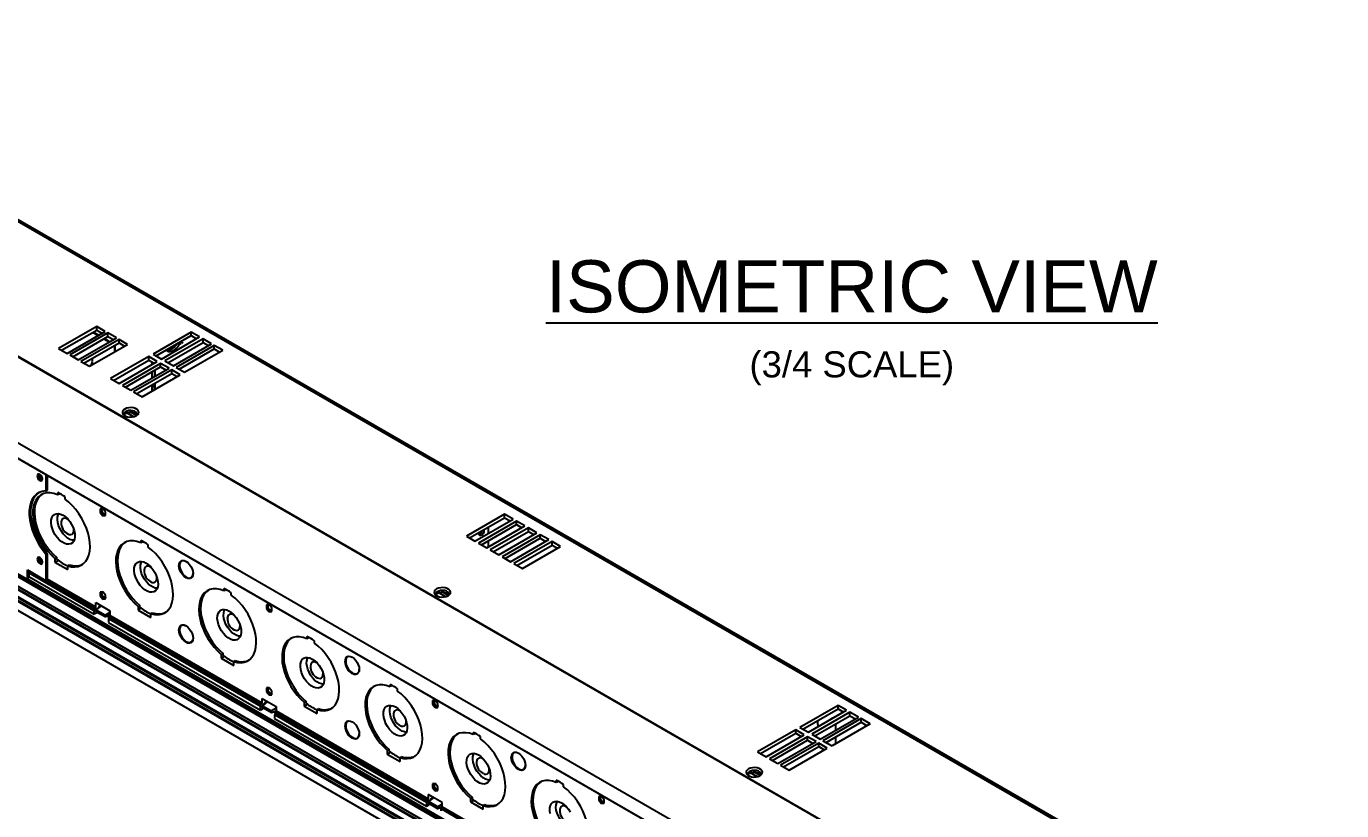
# Model space of a CAD drawing. Header units: inches. Extents: x 5 to 105, y 0 to 80.
# Drawn here: x 28.17 to 53.36, y 63.15 to 78.18 of the extents above; entities that cross this region are included whole.
import ezdxf
from ezdxf.enums import TextEntityAlignment as Align

# ---------------------------------------------------------------- set-up
doc = ezdxf.new("R2010")
doc.units = ezdxf.units.IN
doc.header["$MEASUREMENT"] = 0
doc.layers.add('DIM', color=1, linetype='Continuous')
doc.styles.get("Standard").update_dxf_attribs({"font": 'arial.ttf'})

msp = doc.modelspace()

# ---------------------------------------------------------------- linework, layer by layer
for p, q in [((66.849, 49.424), (17.033, 78.182)), ((66.853, 49.425), (17.038, 78.182)), ((66.206, 49.803), (17.709, 77.8)), ((15.505, 77.422), (65.32, 48.665)), ((65.493, 52.8), (22.901, 77.388)), ((65.546, 52.807), (22.959, 77.392)), ((15.452, 77.158), (65.268, 48.4)), ((15.454, 77.152), (65.27, 48.394)), ((65.629, 45.916), (15.813, 74.673)), ((15.82, 74.685), (65.635, 45.927)), ((65.655, 45.938), (15.839, 74.696)), ((65.659, 45.938), (15.844, 74.696)), ((65.654, 45.95), (15.884, 74.682)), ((65.268, 45.653), (15.452, 74.411)), ((15.459, 74.424), (65.274, 45.666)), ((65.318, 45.691), (15.502, 74.449)), ((65.323, 45.692), (15.507, 74.449)), ((65.46, 45.766), (15.644, 74.523)), ((15.644, 74.388), (65.46, 45.63)), ((15.651, 74.535), (65.466, 45.777)), ((65.505, 45.799), (15.69, 74.557)), ((65.51, 45.8), (15.694, 74.558)), ((15.505, 74.207), (65.32, 45.449)), ((29.516, 72.431), (28.786, 72.009)), ((28.844, 71.975), (29.516, 72.363)), ((28.948, 71.915), (29.679, 72.337)), ((29.731, 72.307), (29, 71.885)), ((29.439, 72.319), (29.543, 72.259)), ((29.55, 72.262), (29.446, 72.322)), ((29.679, 72.337), (29.516, 72.431)), ((29.516, 72.363), (29.516, 72.431)), ((29.516, 72.363), (29.62, 72.303)), ((29.893, 72.213), (29.731, 72.307)), ((29.731, 72.239), (29.731, 72.307)), ((31.325, 72.324), (30.595, 71.902)), ((31.488, 72.23), (31.325, 72.324)), ((31.325, 72.256), (31.325, 72.324)), ((29.059, 71.851), (29.731, 72.239)), ((29.162, 71.791), (29.893, 72.213)), ((29.945, 72.183), (29.214, 71.761)), ((29.273, 71.728), (29.945, 72.116)), ((29.377, 71.668), (30.107, 72.089)), ((29.654, 72.195), (29.757, 72.135)), ((29.764, 72.139), (29.66, 72.199)), ((29.731, 72.239), (29.835, 72.179)), ((29.861, 72.067), (29.866, 72.065)), ((29.866, 71.95), (29.866, 72.065)), ((29.872, 71.954), (29.872, 72.069)), ((30.107, 72.089), (29.945, 72.183)), ((29.945, 72.116), (29.945, 72.183)), ((29.945, 72.116), (30.049, 72.056)), ((30.653, 71.868), (31.325, 72.256)), ((30.757, 71.808), (31.488, 72.23)), ((31.553, 72.192), (30.822, 71.771)), ((30.88, 71.737), (31.553, 72.125)), ((30.984, 71.677), (31.715, 72.099)), ((31.767, 72.069), (31.036, 71.647)), ((31.074, 72.111), (31.104, 72.094)), ((31.133, 72.111), (31.103, 72.128)), ((31.104, 72.094), (31.133, 72.111)), ((31.121, 72.138), (31.123, 72.138)), ((31.163, 72.114), (31.123, 72.138)), ((31.325, 72.256), (31.429, 72.196)), ((31.715, 72.099), (31.553, 72.192)), ((31.553, 72.125), (31.553, 72.192)), ((31.553, 72.125), (31.656, 72.065)), ((31.929, 71.975), (31.767, 72.069)), ((31.767, 72.001), (31.767, 72.069)), ((28.786, 72.009), (28.948, 71.915)), ((29, 71.885), (29.162, 71.791)), ((29.435, 71.757), (29.435, 71.821)), ((30.513, 71.855), (29.783, 71.433)), ((30.676, 71.761), (30.513, 71.855)), ((30.513, 71.788), (30.513, 71.855)), ((30.595, 71.902), (30.757, 71.808)), ((31.095, 71.613), (31.767, 72.001)), ((31.199, 71.553), (31.929, 71.975)), ((31.767, 72.001), (31.871, 71.941)), ((29.214, 71.761), (29.377, 71.668)), ((29.841, 71.399), (30.513, 71.788)), ((29.945, 71.34), (30.676, 71.761)), ((30.741, 71.724), (30.01, 71.302)), ((30.068, 71.268), (30.741, 71.656)), ((30.172, 71.208), (30.903, 71.63)), ((30.955, 71.6), (30.224, 71.178)), ((30.513, 71.788), (30.617, 71.728)), ((30.571, 71.754), (30.571, 71.701)), ((30.571, 71.558), (30.571, 71.438)), ((30.588, 71.711), (30.588, 71.744)), ((30.588, 71.448), (30.588, 71.568)), ((30.629, 71.592), (30.629, 71.472)), ((30.903, 71.63), (30.741, 71.724)), ((30.741, 71.656), (30.741, 71.724)), ((30.741, 71.656), (30.845, 71.596)), ((30.822, 71.771), (30.984, 71.677)), ((31.117, 71.506), (30.955, 71.6)), ((30.955, 71.533), (30.955, 71.6)), ((31.036, 71.647), (31.199, 71.553)), ((29.783, 71.433), (29.945, 71.34)), ((30.01, 71.302), (30.172, 71.208)), ((30.283, 71.145), (30.955, 71.533)), ((30.387, 71.085), (31.117, 71.506)), ((30.571, 71.306), (30.593, 71.319)), ((30.571, 71.311), (30.571, 71.191)), ((30.593, 71.319), (30.591, 71.322)), ((30.629, 71.345), (30.629, 71.225)), ((30.955, 71.533), (31.059, 71.473)), ((30.224, 71.178), (30.387, 71.085)), ((30.278, 70.727), (30.171, 70.788)), ((30.186, 70.787), (30.281, 70.732)), ((30.221, 70.701), (30.093, 70.775)), ((30.1, 70.778), (30.23, 70.703)), ((28.423, 69.561), (28.408, 69.553)), ((28.423, 69.6), (28.423, 69.561)), ((28.423, 69.561), (28.473, 69.498)), ((28.433, 69.589), (28.433, 69.594)), ((28.546, 69.295), (28.546, 69.594)), ((28.572, 69.31), (28.572, 69.579)), ((28.473, 69.498), (28.463, 69.491)), ((28.473, 69.498), (28.477, 69.499)), ((28.54, 69.282), (28.566, 69.297)), ((28.546, 69.295), (28.572, 69.31)), ((28.769, 69.248), (28.769, 69.204)), ((28.803, 69.22), (28.803, 69.231)), ((28.911, 69.122), (28.911, 69.166)), ((29.635, 68.941), (29.583, 68.936)), ((29.583, 68.936), (29.583, 68.867)), ((29.605, 68.878), (29.583, 68.867)), ((29.583, 68.867), (29.635, 68.802)), ((29.605, 68.938), (29.605, 68.878)), ((29.605, 68.878), (29.655, 68.816)), ((29.687, 68.876), (29.635, 68.941)), ((29.655, 68.816), (29.635, 68.802)), ((29.635, 68.802), (29.687, 68.807)), ((29.655, 68.816), (29.687, 68.819)), ((29.687, 68.807), (29.687, 68.876)), ((37.328, 68.834), (36.598, 68.412)), ((37.491, 68.74), (37.328, 68.834)), ((37.328, 68.767), (37.328, 68.834)), ((36.656, 68.379), (37.328, 68.767)), ((36.76, 68.319), (37.491, 68.74)), ((37.556, 68.703), (36.825, 68.281)), ((36.883, 68.247), (37.556, 68.635)), ((36.987, 68.187), (37.718, 68.609)), ((37.016, 68.586), (37.016, 68.466)), ((37.783, 68.572), (37.052, 68.15)), ((37.328, 68.767), (37.432, 68.707)), ((37.718, 68.609), (37.556, 68.703)), ((37.556, 68.635), (37.556, 68.703)), ((37.556, 68.635), (37.66, 68.575)), ((37.945, 68.478), (37.783, 68.572)), ((37.783, 68.504), (37.783, 68.572)), ((30.36, 68.329), (30.36, 68.285)), ((30.395, 68.302), (30.395, 68.313)), ((36.598, 68.412), (36.76, 68.319)), ((36.825, 68.281), (36.987, 68.187)), ((37.016, 68.324), (37.016, 68.204)), ((37.111, 68.116), (37.783, 68.504)), ((37.215, 68.056), (37.945, 68.478)), ((38.01, 68.44), (37.28, 68.019)), ((37.338, 67.985), (38.01, 68.373)), ((37.442, 67.925), (38.173, 68.347)), ((38.238, 68.309), (37.507, 67.887)), ((37.783, 68.504), (37.887, 68.444)), ((38.173, 68.347), (38.01, 68.44)), ((38.01, 68.373), (38.01, 68.44)), ((38.01, 68.373), (38.114, 68.313)), ((38.4, 68.216), (38.238, 68.309)), ((38.238, 68.242), (38.238, 68.309)), ((28.535, 68.08), (28.561, 68.095)), ((28.572, 68.068), (28.546, 68.053)), ((28.546, 67.583), (28.546, 68.053)), ((28.572, 67.598), (28.572, 68.068)), ((30.502, 68.203), (30.502, 68.247)), ((37.052, 68.15), (37.215, 68.056)), ((37.28, 68.019), (37.442, 67.925)), ((37.565, 67.854), (38.238, 68.242)), ((37.669, 67.794), (38.4, 68.216)), ((38.238, 68.242), (38.342, 68.182)), ((28.189, 67.766), (28.526, 67.572)), ((28.189, 67.61), (28.189, 67.766)), ((28.423, 67.967), (28.408, 67.959)), ((28.423, 68.006), (28.423, 67.967)), ((28.423, 67.967), (28.473, 67.905)), ((28.433, 67.995), (28.433, 68)), ((28.473, 67.905), (28.463, 67.897)), ((28.473, 67.905), (28.477, 67.905)), ((28.717, 67.987), (28.717, 67.914)), ((28.717, 67.914), (28.78, 67.95)), ((28.717, 67.914), (28.962, 67.773)), ((28.753, 67.967), (28.753, 68.002)), ((28.962, 67.773), (28.962, 67.845)), ((37.507, 67.887), (37.669, 67.794)), ((28.183, 67.596), (28.209, 67.611)), ((28.183, 67.597), (40.583, 60.439)), ((28.189, 67.61), (28.215, 67.625)), ((28.215, 67.625), (28.215, 67.751)), ((28.215, 67.732), (28.215, 67.709)), ((29.468, 66.986), (28.215, 67.709)), ((28.215, 67.709), (28.215, 67.639)), ((28.215, 67.639), (29.468, 66.916)), ((28.218, 67.74), (28.223, 67.746)), ((28.218, 67.74), (28.227, 67.742)), ((28.228, 67.743), (28.227, 67.742)), ((28.227, 67.742), (29.481, 67.018)), ((28.54, 67.57), (28.564, 67.584)), ((29.488, 67.026), (28.542, 67.571)), ((28.546, 67.583), (28.572, 67.598)), ((28.571, 67.594), (29.501, 67.058)), ((29.635, 67.347), (29.583, 67.343)), ((29.583, 67.343), (29.583, 67.273)), ((29.605, 67.285), (29.583, 67.273)), ((29.583, 67.273), (29.635, 67.209)), ((29.605, 67.344), (29.605, 67.285)), ((29.605, 67.285), (29.655, 67.222)), ((29.687, 67.283), (29.635, 67.347)), ((29.687, 67.213), (29.687, 67.283)), ((31.951, 67.41), (31.951, 67.367)), ((31.986, 67.383), (31.986, 67.394)), ((32.093, 67.285), (32.093, 67.328)), ((36.193, 67.253), (36.065, 67.327)), ((36.073, 67.33), (36.203, 67.255)), ((36.25, 67.279), (36.144, 67.34)), ((36.159, 67.339), (36.254, 67.284)), ((29.481, 67.018), (29.488, 67.026)), ((29.501, 67.142), (29.77, 66.986)), ((29.501, 67.058), (29.501, 67.142)), ((29.605, 67.081), (29.507, 67.003)), ((29.576, 67.079), (29.521, 67.014)), ((29.557, 67.043), (29.549, 67.047)), ((29.552, 67.051), (29.561, 67.046)), ((29.566, 67.05), (29.556, 67.056)), ((29.568, 67.052), (29.558, 67.058)), ((29.576, 67.098), (29.576, 67.079)), ((29.655, 67.222), (29.635, 67.209)), ((29.635, 67.209), (29.687, 67.213)), ((29.655, 67.222), (29.687, 67.225)), ((30.309, 67.068), (30.309, 66.995)), ((30.309, 66.995), (30.371, 67.031)), ((30.345, 67.048), (30.345, 67.084)), ((32.818, 67.104), (32.766, 67.099)), ((32.766, 67.099), (32.766, 67.03)), ((32.787, 67.041), (32.766, 67.03)), ((32.766, 67.03), (32.818, 66.965)), ((32.787, 67.101), (32.787, 67.041)), ((32.787, 67.041), (32.837, 66.979)), ((32.87, 67.039), (32.818, 67.104)), ((32.87, 66.97), (32.87, 67.039)), ((29.468, 66.916), (29.468, 66.986)), ((29.52, 66.947), (29.468, 66.916)), ((29.502, 66.992), (29.676, 66.891)), ((29.502, 66.992), (29.502, 66.977)), ((29.502, 66.977), (29.676, 66.876)), ((29.503, 66.973), (29.678, 66.872)), ((29.507, 67.003), (29.682, 66.902)), ((29.52, 66.963), (29.52, 66.947)), ((29.676, 66.891), (29.676, 66.876)), ((29.77, 66.953), (29.682, 66.902)), ((29.682, 66.872), (29.77, 66.906)), ((29.755, 66.864), (29.718, 66.886)), ((29.727, 66.889), (29.76, 66.871)), ((32.651, 65.149), (29.742, 66.828)), ((29.742, 66.828), (29.742, 66.758)), ((29.742, 66.758), (32.651, 65.079)), ((29.759, 66.869), (29.753, 66.861)), ((29.753, 66.861), (32.664, 65.181)), ((32.67, 65.188), (29.759, 66.869)), ((29.77, 66.986), (29.77, 66.902)), ((29.77, 66.902), (32.683, 65.22)), ((30.309, 66.995), (30.553, 66.854)), ((30.553, 66.854), (30.553, 66.927)), ((32.837, 66.979), (32.818, 66.965)), ((32.818, 66.965), (32.87, 66.97)), ((32.837, 66.979), (32.87, 66.982)), ((31.362, 66.458), (31.362, 66.466)), ((33.542, 66.492), (33.542, 66.448)), ((33.577, 66.465), (33.577, 66.475)), ((33.685, 66.366), (33.685, 66.41)), ((31.9, 66.149), (31.9, 66.077)), ((31.9, 66.077), (31.962, 66.113)), ((31.9, 66.077), (32.145, 65.936)), ((31.936, 66.13), (31.936, 66.165)), ((32.145, 65.936), (32.145, 66.008)), ((32.818, 65.51), (32.766, 65.505)), ((32.766, 65.505), (32.766, 65.436)), ((32.787, 65.507), (32.787, 65.447)), ((32.87, 65.445), (32.818, 65.51)), ((35.134, 65.573), (35.134, 65.529)), ((35.168, 65.546), (35.168, 65.557)), ((32.683, 65.305), (32.953, 65.149)), ((32.683, 65.22), (32.683, 65.305)), ((32.788, 65.244), (32.689, 65.166)), ((32.758, 65.261), (32.758, 65.241)), ((32.787, 65.447), (32.766, 65.436)), ((32.766, 65.436), (32.818, 65.371)), ((32.787, 65.447), (32.837, 65.385)), ((32.837, 65.385), (32.818, 65.371)), ((32.818, 65.371), (32.87, 65.376)), ((32.837, 65.385), (32.87, 65.388)), ((32.87, 65.376), (32.87, 65.445)), ((33.527, 65.211), (33.527, 65.247)), ((35.276, 65.447), (35.276, 65.491)), ((36, 65.267), (35.948, 65.262)), ((35.948, 65.262), (35.948, 65.193)), ((35.97, 65.264), (35.97, 65.204)), ((36.052, 65.202), (36, 65.267)), ((32.651, 65.079), (32.651, 65.149)), ((32.703, 65.11), (32.651, 65.079)), ((32.664, 65.181), (32.67, 65.188)), ((32.684, 65.155), (32.858, 65.054)), ((32.684, 65.155), (32.684, 65.14)), ((32.684, 65.14), (32.858, 65.039)), ((32.686, 65.136), (32.861, 65.035)), ((32.689, 65.166), (32.865, 65.065)), ((32.703, 65.126), (32.703, 65.11)), ((32.758, 65.241), (32.704, 65.177)), ((32.739, 65.206), (32.732, 65.21)), ((32.735, 65.214), (32.743, 65.209)), ((32.748, 65.213), (32.739, 65.218)), ((32.75, 65.215), (32.74, 65.22)), ((32.858, 65.054), (32.858, 65.039)), ((32.953, 65.115), (32.865, 65.065)), ((32.865, 65.035), (32.953, 65.069)), ((32.938, 65.027), (32.9, 65.048)), ((32.91, 65.052), (32.942, 65.033)), ((32.941, 65.032), (32.936, 65.024)), ((32.936, 65.024), (35.846, 63.344)), ((35.852, 63.351), (32.941, 65.032)), ((32.953, 65.149), (32.953, 65.065)), ((32.953, 65.065), (35.866, 63.383)), ((33.491, 65.231), (33.491, 65.158)), ((33.491, 65.158), (33.553, 65.194)), ((33.491, 65.158), (33.736, 65.017)), ((33.736, 65.017), (33.736, 65.09)), ((35.97, 65.204), (35.948, 65.193)), ((35.948, 65.193), (36, 65.128)), ((35.97, 65.204), (36.02, 65.141)), ((36.02, 65.141), (36, 65.128)), ((36, 65.128), (36.052, 65.133)), ((36.02, 65.141), (36.052, 65.144)), ((36.052, 65.133), (36.052, 65.202)), ((43.714, 65.172), (42.983, 64.75)), ((43.042, 64.716), (43.714, 65.104)), ((43.146, 64.656), (43.876, 65.078)), ((43.941, 65.041), (43.211, 64.619)), ((43.876, 65.078), (43.714, 65.172)), ((43.714, 65.104), (43.714, 65.172)), ((43.714, 65.104), (43.818, 65.044)), ((44.104, 64.947), (43.941, 65.041)), ((43.941, 64.973), (43.941, 65.041)), ((35.833, 63.312), (32.924, 64.991)), ((32.924, 64.991), (32.924, 64.921)), ((32.924, 64.921), (35.833, 63.241)), ((42.983, 64.75), (43.146, 64.656)), ((43.269, 64.585), (43.941, 64.973)), ((43.373, 64.525), (44.104, 64.947)), ((44.156, 64.917), (43.425, 64.495)), ((43.484, 64.461), (44.156, 64.849)), ((43.558, 64.897), (43.555, 64.892)), ((43.61, 64.927), (43.558, 64.897)), ((43.558, 64.897), (43.56, 64.895)), ((44.331, 64.816), (43.6, 64.394)), ((43.612, 64.925), (43.61, 64.927)), ((43.671, 64.697), (43.671, 64.817)), ((43.941, 64.973), (44.045, 64.913)), ((44.331, 64.816), (44.156, 64.917)), ((44.156, 64.849), (44.156, 64.917)), ((44.156, 64.849), (44.273, 64.782)), ((36.725, 64.655), (36.725, 64.611)), ((36.76, 64.627), (36.76, 64.638)), ((36.867, 64.529), (36.867, 64.573)), ((42.902, 64.703), (42.172, 64.281)), ((42.23, 64.248), (42.902, 64.636)), ((42.334, 64.188), (43.065, 64.609)), ((43.13, 64.572), (42.399, 64.15)), ((42.457, 64.116), (43.13, 64.504)), ((43.065, 64.609), (42.902, 64.703)), ((42.902, 64.636), (42.902, 64.703)), ((42.902, 64.636), (43.006, 64.576)), ((43.292, 64.478), (43.13, 64.572)), ((43.13, 64.504), (43.13, 64.572)), ((43.13, 64.504), (43.233, 64.444)), ((43.211, 64.619), (43.373, 64.525)), ((43.425, 64.495), (43.6, 64.394)), ((43.671, 64.434), (43.671, 64.569)), ((35.082, 64.312), (35.082, 64.239)), ((35.082, 64.239), (35.145, 64.275)), ((35.082, 64.239), (35.327, 64.098)), ((35.118, 64.292), (35.118, 64.328)), ((42.172, 64.281), (42.334, 64.188)), ((42.561, 64.056), (43.292, 64.478)), ((43.344, 64.448), (42.613, 64.026)), ((42.672, 63.993), (43.344, 64.381)), ((42.776, 63.933), (43.506, 64.354)), ((43.506, 64.354), (43.344, 64.448)), ((43.344, 64.381), (43.344, 64.448)), ((43.344, 64.381), (43.448, 64.321)), ((35.327, 64.098), (35.327, 64.171)), ((42.399, 64.15), (42.561, 64.056)), ((42.613, 64.026), (42.776, 63.933)), ((38.316, 63.736), (38.316, 63.692)), ((42.166, 63.805), (42.038, 63.879)), ((42.046, 63.882), (42.175, 63.807)), ((42.223, 63.831), (42.117, 63.892)), ((42.131, 63.891), (42.227, 63.836)), ((36, 63.673), (35.948, 63.668)), ((35.948, 63.668), (35.948, 63.599)), ((35.97, 63.61), (35.948, 63.599)), ((35.948, 63.599), (36, 63.534)), ((35.97, 63.67), (35.97, 63.61)), ((35.97, 63.61), (36.02, 63.548)), ((36.052, 63.608), (36, 63.673)), ((36.02, 63.548), (36, 63.534)), ((36, 63.534), (36.052, 63.539)), ((36.02, 63.548), (36.052, 63.551)), ((36.052, 63.539), (36.052, 63.608)), ((38.351, 63.709), (38.351, 63.72)), ((38.458, 63.61), (38.458, 63.654)), ((35.833, 63.312), (35.833, 63.241)), ((35.833, 63.241), (35.885, 63.273)), ((35.852, 63.351), (35.846, 63.344)), ((36.135, 63.312), (35.866, 63.467)), ((35.866, 63.467), (35.866, 63.383)), ((36.041, 63.217), (35.867, 63.318)), ((35.867, 63.318), (35.867, 63.302)), ((36.041, 63.202), (35.867, 63.302)), ((35.868, 63.298), (36.043, 63.198)), ((35.97, 63.407), (35.872, 63.329)), ((36.047, 63.227), (35.872, 63.329)), ((35.885, 63.273), (35.885, 63.289)), ((35.886, 63.34), (35.941, 63.404)), ((35.922, 63.368), (35.914, 63.373)), ((35.917, 63.377), (35.926, 63.372)), ((35.931, 63.376), (35.921, 63.381)), ((35.933, 63.377), (35.923, 63.383)), ((35.941, 63.424), (35.941, 63.404)), ((36.135, 63.278), (36.047, 63.227)), ((36.047, 63.197), (36.135, 63.232)), ((36.135, 63.227), (36.135, 63.312)), ((36.135, 63.227), (39.048, 61.546)), ((36.674, 63.394), (36.674, 63.321)), ((36.674, 63.321), (36.736, 63.357)), ((36.674, 63.321), (36.918, 63.18)), ((36.71, 63.374), (36.71, 63.409)), ((36.918, 63.18), (36.918, 63.252)), ((39.183, 63.429), (39.131, 63.425)), ((39.131, 63.425), (39.131, 63.355)), ((39.152, 63.367), (39.131, 63.355)), ((39.131, 63.355), (39.183, 63.291)), ((39.152, 63.427), (39.152, 63.367)), ((39.152, 63.367), (39.202, 63.304)), ((39.235, 63.365), (39.183, 63.429)), ((39.202, 63.304), (39.183, 63.291)), ((39.183, 63.291), (39.235, 63.295)), ((39.202, 63.304), (39.235, 63.307)), ((39.235, 63.295), (39.235, 63.365)), ((36.041, 63.217), (36.041, 63.202)), ((36.12, 63.189), (36.083, 63.211)), ((36.092, 63.215), (36.125, 63.196)), ((36.118, 63.187), (36.124, 63.195)), ((36.118, 63.187), (39.029, 61.506)), ((39.035, 61.514), (36.124, 63.195))]:
    msp.add_line(p, q)
at = {"flags": 128}
for points in [[(29.872, 72.069), (29.872, 72.072), (29.872, 72.073)], [(30.849, 71.981), (30.865, 71.965), (30.893, 71.952), (30.926, 71.949), (30.963, 71.959), (31.002, 71.98), (31.039, 72.01), (31.074, 72.049), (31.104, 72.094)], [(30.854, 71.975), (30.885, 71.973), (30.922, 71.983), (30.961, 72.003), (30.998, 72.034), (31.033, 72.073), (31.05, 72.098)], [(30.275, 70.721), (30.302, 70.742), (30.318, 70.766), (30.321, 70.792), (30.311, 70.817), (30.29, 70.84), (30.258, 70.858), (30.219, 70.87), (30.175, 70.876), (30.131, 70.874), (30.089, 70.865), (30.053, 70.85), (30.026, 70.829), (30.011, 70.805), (30.008, 70.779), (30.017, 70.754), (30.039, 70.731), (30.07, 70.713), (30.109, 70.701), (30.153, 70.695), (30.198, 70.697), (30.24, 70.706), (30.275, 70.721)], [(30.272, 70.719), (30.274, 70.721), (30.285, 70.744), (30.283, 70.767), (30.269, 70.788), (30.243, 70.806), (30.208, 70.818), (30.169, 70.823), (30.13, 70.82), (30.094, 70.809), (30.065, 70.793), (30.048, 70.772), (30.043, 70.749), (30.051, 70.727), (30.057, 70.719)], [(30.078, 70.768), (30.111, 70.781), (30.149, 70.788), (30.189, 70.787), (30.227, 70.778), (30.257, 70.763), (30.278, 70.744), (30.282, 70.735)], [(30.046, 70.735), (30.055, 70.749), (30.078, 70.768)], [(28.377, 69.568), (28.381, 69.544), (28.392, 69.518), (28.408, 69.496), (28.427, 69.481), (28.447, 69.474), (28.463, 69.477), (28.474, 69.49), (28.478, 69.51), (28.474, 69.534), (28.463, 69.56), (28.447, 69.582), (28.427, 69.598), (28.408, 69.604), (28.392, 69.601), (28.381, 69.588), (28.377, 69.568)], [(28.407, 69.604), (28.407, 69.603), (28.403, 69.583)], [(28.535, 69.28), (28.471, 69.272), (28.413, 69.251), (28.361, 69.218), (28.317, 69.174), (28.28, 69.12), (28.252, 69.056), (28.234, 68.983), (28.224, 68.903), (28.224, 68.816), (28.234, 68.725), (28.252, 68.63), (28.28, 68.534), (28.317, 68.437), (28.361, 68.342), (28.413, 68.25), (28.471, 68.162), (28.535, 68.08)], [(28.409, 69.249), (28.387, 69.233), (28.343, 69.189), (28.306, 69.135), (28.278, 69.071), (28.259, 68.998), (28.25, 68.918), (28.25, 68.831), (28.259, 68.74), (28.278, 68.645), (28.306, 68.549), (28.343, 68.452), (28.387, 68.357), (28.439, 68.265), (28.497, 68.177), (28.561, 68.095)], [(28.769, 69.204), (28.697, 69.229), (28.628, 69.241), (28.563, 69.241), (28.503, 69.229), (28.448, 69.205), (28.401, 69.168), (28.361, 69.121), (28.33, 69.063), (28.307, 68.996), (28.294, 68.921), (28.291, 68.839), (28.297, 68.752), (28.313, 68.66), (28.338, 68.567), (28.372, 68.473), (28.414, 68.38), (28.463, 68.29), (28.52, 68.204), (28.581, 68.124), (28.648, 68.051), (28.717, 67.987)], [(28.474, 69.218), (28.434, 69.187), (28.394, 69.139), (28.362, 69.081), (28.34, 69.014), (28.327, 68.939), (28.323, 68.856), (28.33, 68.769), (28.346, 68.677), (28.371, 68.583), (28.405, 68.489), (28.448, 68.396), (28.498, 68.305), (28.554, 68.219), (28.616, 68.139), (28.683, 68.067), (28.753, 68.002)], [(28.962, 67.845), (29.032, 67.829), (29.098, 67.825), (29.16, 67.834), (29.216, 67.855), (29.266, 67.888), (29.308, 67.932), (29.342, 67.987), (29.367, 68.052), (29.383, 68.125), (29.389, 68.205), (29.385, 68.291), (29.372, 68.381), (29.35, 68.474), (29.318, 68.568), (29.279, 68.662), (29.231, 68.753), (29.177, 68.84), (29.116, 68.922), (29.051, 68.997), (28.982, 69.064), (28.911, 69.122)], [(28.872, 68.816), (28.918, 68.784), (28.962, 68.743), (29.002, 68.694), (29.037, 68.639), (29.066, 68.58), (29.086, 68.521), (29.097, 68.462), (29.1, 68.408), (29.093, 68.359), (29.077, 68.318), (29.052, 68.287), (29.021, 68.267), (28.983, 68.258), (28.94, 68.261), (28.895, 68.277), (28.849, 68.304), (28.803, 68.34), (28.761, 68.386), (28.723, 68.438), (28.691, 68.495), (28.667, 68.555), (28.651, 68.614), (28.644, 68.671), (28.646, 68.723), (28.658, 68.768), (28.678, 68.804), (28.706, 68.83), (28.741, 68.844), (28.782, 68.847), (28.826, 68.837), (28.872, 68.816)], [(29.085, 68.334), (29.048, 68.338), (29.004, 68.352), (28.96, 68.378), (28.917, 68.413), (28.876, 68.457), (28.84, 68.507), (28.809, 68.562), (28.786, 68.618), (28.77, 68.675), (28.764, 68.73), (28.766, 68.779), (28.777, 68.822), (28.789, 68.846)], [(29.615, 68.906), (29.618, 68.922), (29.626, 68.932), (29.639, 68.935), (29.64, 68.935)], [(29.687, 68.837), (29.683, 68.834), (29.67, 68.831), (29.655, 68.836), (29.639, 68.849), (29.626, 68.866), (29.618, 68.887), (29.615, 68.906)], [(28.969, 68.735), (28.941, 68.751), (28.909, 68.759), (28.88, 68.755), (28.858, 68.74), (28.842, 68.715), (28.836, 68.682), (28.836, 68.681)], [(28.965, 68.457), (28.99, 68.447), (29.02, 68.445), (29.046, 68.454), (29.065, 68.475), (29.076, 68.504), (29.079, 68.541), (29.078, 68.546)], [(36.927, 68.535), (36.929, 68.53), (36.933, 68.512), (36.929, 68.489), (36.919, 68.466), (36.904, 68.445), (36.886, 68.431), (36.868, 68.424), (36.853, 68.427), (36.843, 68.439), (36.839, 68.458)], [(30.36, 68.285), (30.288, 68.31), (30.22, 68.323), (30.154, 68.323), (30.094, 68.311), (30.04, 68.286), (29.992, 68.25), (29.952, 68.202), (29.921, 68.145), (29.899, 68.078), (29.885, 68.002), (29.882, 67.92), (29.888, 67.833), (29.904, 67.742), (29.929, 67.648), (29.963, 67.554), (30.005, 67.461), (30.055, 67.371), (30.111, 67.285), (30.173, 67.205), (30.239, 67.132), (30.309, 67.068)], [(30.065, 68.3), (30.025, 68.268), (29.985, 68.221), (29.954, 68.163), (29.931, 68.095), (29.918, 68.02), (29.915, 67.938), (29.921, 67.85), (29.937, 67.758), (29.962, 67.665), (29.996, 67.57), (30.039, 67.477), (30.089, 67.387), (30.145, 67.301), (30.208, 67.221), (30.275, 67.148), (30.345, 67.084)], [(36.839, 68.458), (36.843, 68.48), (36.845, 68.488)], [(30.553, 66.927), (30.623, 66.911), (30.689, 66.907), (30.751, 66.916), (30.807, 66.937), (30.857, 66.97), (30.899, 67.014), (30.933, 67.069), (30.958, 67.133), (30.974, 67.206), (30.98, 67.287), (30.977, 67.373), (30.963, 67.463), (30.941, 67.556), (30.91, 67.65), (30.87, 67.743), (30.822, 67.834), (30.768, 67.922), (30.708, 68.003), (30.642, 68.079), (30.574, 68.145), (30.502, 68.203)], [(28.377, 67.975), (28.381, 67.95), (28.392, 67.925), (28.408, 67.902), (28.427, 67.887), (28.447, 67.88), (28.463, 67.883), (28.474, 67.896), (28.478, 67.916), (28.474, 67.941), (28.463, 67.966), (28.447, 67.988), (28.427, 68.004), (28.408, 68.011), (28.392, 68.007), (28.381, 67.995), (28.377, 67.975)], [(28.407, 68.011), (28.407, 68.01), (28.403, 67.99)], [(30.463, 67.898), (30.509, 67.866), (30.553, 67.824), (30.593, 67.775), (30.629, 67.72), (30.657, 67.662), (30.677, 67.602), (30.689, 67.544), (30.691, 67.489), (30.684, 67.44), (30.668, 67.399), (30.644, 67.368), (30.612, 67.348), (30.574, 67.339), (30.531, 67.343), (30.486, 67.358), (30.44, 67.385), (30.395, 67.422), (30.352, 67.467), (30.314, 67.52), (30.282, 67.577), (30.258, 67.636), (30.242, 67.695), (30.235, 67.752), (30.237, 67.804), (30.249, 67.849), (30.269, 67.885), (30.298, 67.911), (30.333, 67.926), (30.373, 67.928), (30.417, 67.919), (30.463, 67.898)], [(30.676, 67.415), (30.639, 67.419), (30.596, 67.434), (30.551, 67.459), (30.508, 67.495), (30.467, 67.538), (30.431, 67.588), (30.4, 67.643), (30.377, 67.7), (30.362, 67.757), (30.355, 67.811), (30.357, 67.861), (30.368, 67.904), (30.38, 67.927)], [(30.56, 67.816), (30.532, 67.832), (30.5, 67.84), (30.472, 67.837), (30.449, 67.822), (30.434, 67.797), (30.427, 67.763), (30.427, 67.762)], [(31.315, 67.605), (31.294, 67.6), (31.262, 67.603), (31.227, 67.618), (31.192, 67.644), (31.159, 67.678), (31.131, 67.72), (31.109, 67.764), (31.096, 67.81), (31.091, 67.853)], [(31.145, 67.938), (31.133, 67.93), (31.114, 67.906), (31.105, 67.873), (31.105, 67.832), (31.114, 67.787), (31.133, 67.742), (31.158, 67.7), (31.19, 67.663), (31.224, 67.635), (31.259, 67.617), (31.292, 67.612), (31.321, 67.619), (31.343, 67.637), (31.357, 67.667), (31.362, 67.704)], [(31.144, 67.947), (31.159, 67.95), (31.192, 67.946), (31.227, 67.931), (31.262, 67.906), (31.294, 67.871), (31.322, 67.83), (31.344, 67.785), (31.358, 67.74), (31.362, 67.697), (31.358, 67.659), (31.344, 67.629), (31.329, 67.613)], [(28.215, 67.625), (28.214, 67.62), (28.213, 67.617), (28.211, 67.614), (28.209, 67.611), (28.209, 67.611)], [(28.572, 67.598), (28.571, 67.594), (28.571, 67.594)], [(30.556, 67.539), (30.581, 67.529), (30.612, 67.527), (30.637, 67.536), (30.656, 67.556), (30.668, 67.586), (30.67, 67.623), (30.67, 67.627)], [(31.329, 67.613), (31.322, 67.609), (31.315, 67.605)], [(29.615, 67.312), (29.618, 67.328), (29.626, 67.338), (29.639, 67.341), (29.64, 67.341)], [(29.687, 67.243), (29.683, 67.24), (29.67, 67.237), (29.655, 67.243), (29.639, 67.255), (29.626, 67.273), (29.618, 67.293), (29.615, 67.312)], [(31.951, 67.367), (31.88, 67.391), (31.811, 67.404), (31.746, 67.404), (31.685, 67.392), (31.631, 67.368), (31.583, 67.331), (31.544, 67.284), (31.512, 67.226), (31.49, 67.159), (31.477, 67.084), (31.473, 67.002), (31.479, 66.914), (31.495, 66.823), (31.52, 66.73), (31.554, 66.636), (31.596, 66.543), (31.646, 66.453), (31.702, 66.367), (31.764, 66.287), (31.83, 66.214), (31.9, 66.149)], [(31.657, 67.381), (31.616, 67.35), (31.576, 67.302), (31.545, 67.244), (31.522, 67.177), (31.509, 67.101), (31.506, 67.019), (31.512, 66.931), (31.528, 66.84), (31.553, 66.746), (31.588, 66.652), (31.63, 66.559), (31.68, 66.468), (31.737, 66.382), (31.799, 66.302), (31.866, 66.229), (31.936, 66.165)], [(32.145, 66.008), (32.214, 65.992), (32.281, 65.988), (32.343, 65.997), (32.399, 66.018), (32.448, 66.051), (32.49, 66.095), (32.524, 66.15), (32.549, 66.215), (32.565, 66.288), (32.571, 66.368), (32.568, 66.454), (32.555, 66.544), (32.532, 66.637), (32.501, 66.731), (32.461, 66.824), (32.414, 66.916), (32.359, 67.003), (32.299, 67.085), (32.234, 67.16), (32.165, 67.227), (32.093, 67.285)], [(36.248, 67.273), (36.275, 67.294), (36.291, 67.318), (36.294, 67.344), (36.284, 67.369), (36.263, 67.392), (36.231, 67.41), (36.192, 67.422), (36.148, 67.428), (36.104, 67.426), (36.062, 67.417), (36.026, 67.402), (35.999, 67.381), (35.984, 67.357), (35.98, 67.331), (35.99, 67.306), (36.011, 67.283), (36.043, 67.265), (36.082, 67.253), (36.126, 67.247), (36.17, 67.249), (36.212, 67.258), (36.248, 67.273)], [(36.245, 67.271), (36.246, 67.273), (36.258, 67.296), (36.256, 67.319), (36.242, 67.34), (36.216, 67.358), (36.181, 67.37), (36.142, 67.374), (36.102, 67.372), (36.066, 67.361), (36.038, 67.345), (36.02, 67.324), (36.015, 67.301), (36.024, 67.279), (36.029, 67.271)], [(36.019, 67.287), (36.028, 67.301), (36.051, 67.32)], [(36.051, 67.32), (36.084, 67.333), (36.122, 67.34), (36.162, 67.339), (36.199, 67.33), (36.23, 67.315), (36.25, 67.296), (36.255, 67.287)], [(32.054, 66.979), (32.1, 66.947), (32.144, 66.906), (32.185, 66.856), (32.22, 66.801), (32.248, 66.743), (32.268, 66.683), (32.28, 66.625), (32.282, 66.57), (32.275, 66.522), (32.259, 66.481), (32.235, 66.45), (32.203, 66.429), (32.165, 66.421), (32.123, 66.424), (32.077, 66.44), (32.031, 66.466), (31.986, 66.503), (31.943, 66.549), (31.906, 66.601), (31.874, 66.658), (31.849, 66.718), (31.833, 66.777), (31.826, 66.834), (31.829, 66.886), (31.84, 66.931), (31.86, 66.967), (31.889, 66.993), (31.924, 67.007), (31.964, 67.01), (32.008, 67), (32.054, 66.979)], [(32.267, 66.497), (32.23, 66.5), (32.187, 66.515), (32.143, 66.541), (32.099, 66.576), (32.059, 66.62), (32.022, 66.67), (31.992, 66.724), (31.968, 66.781), (31.953, 66.838), (31.946, 66.892), (31.948, 66.942), (31.96, 66.985), (31.971, 67.009)], [(32.797, 67.069), (32.8, 67.085), (32.809, 67.095), (32.822, 67.098), (32.823, 67.097)], [(32.87, 66.999), (32.866, 66.996), (32.853, 66.994), (32.837, 66.999), (32.822, 67.012), (32.809, 67.029), (32.8, 67.049), (32.797, 67.069)], [(32.152, 66.898), (32.123, 66.913), (32.091, 66.922), (32.063, 66.918), (32.04, 66.903), (32.025, 66.878), (32.018, 66.844), (32.018, 66.843)], [(31.315, 66.368), (31.294, 66.363), (31.262, 66.366), (31.227, 66.381), (31.192, 66.406), (31.159, 66.441), (31.131, 66.482), (31.109, 66.527), (31.096, 66.572), (31.091, 66.616)], [(31.228, 66.693), (31.224, 66.695), (31.19, 66.706), (31.158, 66.706), (31.133, 66.693), (31.114, 66.669), (31.105, 66.635), (31.105, 66.594), (31.114, 66.55), (31.133, 66.505), (31.158, 66.462), (31.19, 66.425), (31.224, 66.397), (31.259, 66.38), (31.292, 66.374), (31.321, 66.381), (31.343, 66.4), (31.356, 66.425)], [(31.144, 66.709), (31.159, 66.712), (31.192, 66.709), (31.227, 66.694), (31.262, 66.668), (31.294, 66.634), (31.322, 66.593), (31.344, 66.548), (31.358, 66.502), (31.362, 66.459), (31.358, 66.421), (31.344, 66.391), (31.329, 66.375)], [(32.147, 66.62), (32.172, 66.61), (32.203, 66.608), (32.229, 66.617), (32.248, 66.638), (32.259, 66.667), (32.261, 66.704), (32.261, 66.709)], [(31.329, 66.375), (31.322, 66.371), (31.315, 66.368)], [(33.542, 66.448), (33.471, 66.473), (33.402, 66.485), (33.337, 66.486), (33.277, 66.473), (33.222, 66.449), (33.175, 66.413), (33.135, 66.365), (33.103, 66.307), (33.081, 66.24), (33.068, 66.165), (33.065, 66.083), (33.071, 65.996), (33.086, 65.905), (33.111, 65.811), (33.145, 65.717), (33.187, 65.624), (33.237, 65.534), (33.293, 65.448), (33.355, 65.368), (33.421, 65.295), (33.491, 65.231)], [(33.248, 66.463), (33.208, 66.431), (33.168, 66.383), (33.136, 66.326), (33.114, 66.258), (33.1, 66.183), (33.097, 66.1), (33.103, 66.013), (33.119, 65.921), (33.145, 65.827), (33.179, 65.733), (33.221, 65.64), (33.271, 65.55), (33.328, 65.464), (33.39, 65.383), (33.457, 65.311), (33.527, 65.247)], [(33.736, 65.09), (33.806, 65.073), (33.872, 65.07), (33.934, 65.078), (33.99, 65.099), (34.04, 65.132), (34.082, 65.177), (34.115, 65.232), (34.14, 65.296), (34.156, 65.369), (34.162, 65.449), (34.159, 65.535), (34.146, 65.626), (34.124, 65.719), (34.092, 65.812), (34.052, 65.906), (34.005, 65.997), (33.95, 66.084), (33.89, 66.166), (33.825, 66.241), (33.756, 66.308), (33.685, 66.366)], [(33.645, 66.06), (33.691, 66.028), (33.736, 65.987), (33.776, 65.938), (33.811, 65.883), (33.839, 65.824), (33.86, 65.765), (33.871, 65.706), (33.874, 65.652), (33.867, 65.603), (33.85, 65.562), (33.826, 65.531), (33.794, 65.511), (33.756, 65.502), (33.714, 65.506), (33.669, 65.521), (33.622, 65.548), (33.577, 65.585), (33.535, 65.63), (33.497, 65.683), (33.465, 65.74), (33.44, 65.799), (33.424, 65.858), (33.417, 65.915), (33.42, 65.967), (33.431, 66.012), (33.452, 66.048), (33.48, 66.074), (33.515, 66.088), (33.555, 66.091), (33.6, 66.082), (33.645, 66.06)], [(33.858, 65.578), (33.821, 65.582), (33.778, 65.596), (33.734, 65.622), (33.69, 65.657), (33.65, 65.701), (33.613, 65.751), (33.583, 65.806), (33.56, 65.863), (33.544, 65.919), (33.537, 65.974), (33.54, 66.023), (33.551, 66.067), (33.563, 66.09)], [(33.743, 65.979), (33.714, 65.995), (33.682, 66.003), (33.654, 65.999), (33.631, 65.985), (33.616, 65.959), (33.609, 65.926), (33.609, 65.925)], [(34.497, 65.768), (34.477, 65.763), (34.444, 65.766), (34.409, 65.781), (34.374, 65.807), (34.341, 65.841), (34.313, 65.882), (34.292, 65.927), (34.278, 65.973), (34.274, 66.016)], [(34.327, 66.101), (34.315, 66.093), (34.297, 66.069), (34.287, 66.035), (34.287, 65.995), (34.297, 65.95), (34.315, 65.905), (34.341, 65.862), (34.372, 65.826), (34.406, 65.798), (34.442, 65.78), (34.475, 65.775), (34.503, 65.781), (34.526, 65.8), (34.54, 65.829), (34.544, 65.867)], [(34.326, 66.109), (34.341, 66.112), (34.374, 66.109), (34.409, 66.094), (34.444, 66.069), (34.477, 66.034), (34.505, 65.993), (34.526, 65.948), (34.54, 65.903), (34.545, 65.859), (34.54, 65.822), (34.526, 65.792), (34.511, 65.776)], [(33.738, 65.701), (33.764, 65.692), (33.794, 65.689), (33.82, 65.699), (33.839, 65.719), (33.85, 65.749), (33.852, 65.785), (33.852, 65.79)], [(34.511, 65.776), (34.505, 65.772), (34.497, 65.768)], [(32.797, 65.475), (32.8, 65.491), (32.809, 65.501), (32.822, 65.504), (32.823, 65.504)], [(35.134, 65.529), (35.062, 65.554), (34.993, 65.567), (34.928, 65.567), (34.868, 65.555), (34.813, 65.53), (34.766, 65.494), (34.726, 65.447), (34.695, 65.389), (34.672, 65.322), (34.659, 65.247), (34.656, 65.165), (34.662, 65.077), (34.678, 64.986), (34.703, 64.893), (34.737, 64.799), (34.779, 64.706), (34.828, 64.615), (34.884, 64.53), (34.946, 64.449), (35.013, 64.377), (35.082, 64.312)], [(34.839, 65.544), (34.799, 65.512), (34.759, 65.465), (34.727, 65.407), (34.705, 65.34), (34.692, 65.264), (34.688, 65.182), (34.695, 65.094), (34.711, 65.003), (34.736, 64.909), (34.77, 64.815), (34.813, 64.721), (34.863, 64.631), (34.919, 64.545), (34.981, 64.465), (35.048, 64.392), (35.118, 64.328)], [(32.87, 65.406), (32.866, 65.403), (32.853, 65.4), (32.837, 65.405), (32.822, 65.418), (32.809, 65.435), (32.8, 65.456), (32.797, 65.475)], [(35.327, 64.171), (35.397, 64.155), (35.463, 64.151), (35.525, 64.16), (35.581, 64.181), (35.631, 64.214), (35.673, 64.258), (35.707, 64.313), (35.732, 64.378), (35.747, 64.451), (35.754, 64.531), (35.75, 64.617), (35.737, 64.707), (35.715, 64.8), (35.683, 64.894), (35.644, 64.987), (35.596, 65.078), (35.542, 65.166), (35.481, 65.248), (35.416, 65.323), (35.347, 65.39), (35.276, 65.447)], [(35.98, 65.232), (35.983, 65.248), (35.991, 65.258), (36.004, 65.26), (36.005, 65.26)], [(35.237, 65.142), (35.283, 65.11), (35.327, 65.068), (35.367, 65.019), (35.402, 64.964), (35.43, 64.906), (35.451, 64.846), (35.462, 64.788), (35.465, 64.733), (35.458, 64.684), (35.442, 64.644), (35.417, 64.612), (35.385, 64.592), (35.348, 64.584), (35.305, 64.587), (35.26, 64.602), (35.214, 64.629), (35.168, 64.666), (35.126, 64.712), (35.088, 64.764), (35.056, 64.821), (35.032, 64.88), (35.016, 64.94), (35.009, 64.996), (35.011, 65.048), (35.023, 65.093), (35.043, 65.129), (35.071, 65.155), (35.106, 65.17), (35.147, 65.172), (35.191, 65.163), (35.237, 65.142)], [(35.449, 64.66), (35.413, 64.663), (35.369, 64.678), (35.325, 64.703), (35.282, 64.739), (35.241, 64.782), (35.205, 64.832), (35.174, 64.887), (35.151, 64.944), (35.135, 65.001), (35.129, 65.055), (35.131, 65.105), (35.142, 65.148), (35.154, 65.172)], [(35.334, 65.06), (35.306, 65.076), (35.274, 65.084), (35.245, 65.081), (35.223, 65.066), (35.207, 65.041), (35.201, 65.007), (35.201, 65.006)], [(36.052, 65.162), (36.048, 65.159), (36.035, 65.157), (36.02, 65.162), (36.004, 65.174), (35.991, 65.192), (35.983, 65.212), (35.98, 65.232)], [(34.497, 64.53), (34.477, 64.526), (34.444, 64.529), (34.409, 64.544), (34.374, 64.569), (34.341, 64.604), (34.313, 64.645), (34.292, 64.69), (34.278, 64.735), (34.274, 64.778)], [(34.327, 64.864), (34.315, 64.856), (34.297, 64.831), (34.287, 64.798), (34.287, 64.757), (34.297, 64.713), (34.315, 64.668), (34.341, 64.625), (34.372, 64.588), (34.406, 64.56), (34.442, 64.543), (34.475, 64.537), (34.503, 64.544), (34.526, 64.563), (34.54, 64.592), (34.544, 64.629)], [(34.326, 64.872), (34.341, 64.875), (34.374, 64.872), (34.409, 64.857), (34.444, 64.831), (34.477, 64.797), (34.505, 64.756), (34.526, 64.711), (34.54, 64.665), (34.545, 64.622), (34.54, 64.584), (34.526, 64.554), (34.511, 64.538)], [(35.329, 64.783), (35.355, 64.773), (35.385, 64.771), (35.411, 64.78), (35.43, 64.8), (35.441, 64.83), (35.444, 64.867), (35.443, 64.871)], [(34.511, 64.538), (34.505, 64.534), (34.497, 64.53)], [(36.725, 64.611), (36.653, 64.636), (36.585, 64.648), (36.519, 64.648), (36.459, 64.636), (36.405, 64.612), (36.357, 64.575), (36.317, 64.528), (36.286, 64.47), (36.263, 64.403), (36.25, 64.328), (36.247, 64.246), (36.253, 64.159), (36.269, 64.067), (36.294, 63.974), (36.328, 63.88), (36.37, 63.787), (36.419, 63.697), (36.476, 63.611), (36.538, 63.531), (36.604, 63.458), (36.674, 63.394)], [(36.43, 64.625), (36.39, 64.594), (36.35, 64.546), (36.318, 64.488), (36.296, 64.421), (36.283, 64.346), (36.28, 64.263), (36.286, 64.176), (36.302, 64.084), (36.327, 63.99), (36.361, 63.896), (36.404, 63.803), (36.454, 63.712), (36.51, 63.626), (36.573, 63.546), (36.639, 63.474), (36.71, 63.409)], [(36.918, 63.252), (36.988, 63.236), (37.054, 63.232), (37.116, 63.241), (37.172, 63.262), (37.222, 63.295), (37.264, 63.339), (37.298, 63.394), (37.323, 63.459), (37.339, 63.532), (37.345, 63.612), (37.341, 63.698), (37.328, 63.788), (37.306, 63.881), (37.275, 63.975), (37.235, 64.069), (37.187, 64.16), (37.133, 64.247), (37.073, 64.329), (37.007, 64.404), (36.938, 64.471), (36.867, 64.529)], [(36.828, 64.223), (36.874, 64.191), (36.918, 64.15), (36.958, 64.101), (36.993, 64.046), (37.022, 63.987), (37.042, 63.927), (37.054, 63.869), (37.056, 63.815), (37.049, 63.766), (37.033, 63.725), (37.009, 63.694), (36.977, 63.674), (36.939, 63.665), (36.896, 63.668), (36.851, 63.684), (36.805, 63.711), (36.76, 63.747), (36.717, 63.793), (36.679, 63.845), (36.647, 63.902), (36.623, 63.962), (36.607, 64.021), (36.6, 64.078), (36.602, 64.13), (36.614, 64.175), (36.634, 64.211), (36.662, 64.237), (36.698, 64.251), (36.738, 64.254), (36.782, 64.244), (36.828, 64.223)], [(37.041, 63.741), (37.004, 63.745), (36.96, 63.759), (36.916, 63.785), (36.873, 63.82), (36.832, 63.864), (36.796, 63.914), (36.765, 63.969), (36.742, 64.025), (36.727, 64.082), (36.72, 64.137), (36.722, 64.186), (36.733, 64.229), (36.745, 64.253)], [(37.51, 64.264), (37.498, 64.256), (37.479, 64.232), (37.47, 64.198), (37.47, 64.158), (37.479, 64.113), (37.498, 64.068), (37.523, 64.025), (37.555, 63.989), (37.589, 63.96), (37.624, 63.943), (37.657, 63.937), (37.686, 63.944), (37.708, 63.963), (37.722, 63.992), (37.727, 64.03)], [(37.509, 64.272), (37.524, 64.275), (37.556, 64.272), (37.592, 64.257), (37.627, 64.231), (37.659, 64.197), (37.687, 64.156), (37.709, 64.111), (37.723, 64.065), (37.727, 64.022), (37.723, 63.984), (37.709, 63.954), (37.694, 63.939)], [(36.925, 64.142), (36.897, 64.158), (36.865, 64.166), (36.836, 64.162), (36.814, 64.147), (36.799, 64.122), (36.792, 64.089), (36.792, 64.088)], [(37.679, 63.931), (37.659, 63.926), (37.627, 63.929), (37.592, 63.944), (37.556, 63.97), (37.524, 64.004), (37.496, 64.045), (37.474, 64.09), (37.461, 64.136), (37.456, 64.179)], [(36.921, 63.864), (36.946, 63.854), (36.977, 63.852), (37.002, 63.861), (37.021, 63.882), (37.033, 63.911), (37.035, 63.948), (37.034, 63.953)], [(37.694, 63.939), (37.687, 63.934), (37.679, 63.931)], [(42.221, 63.825), (42.248, 63.846), (42.263, 63.87), (42.267, 63.896), (42.257, 63.921), (42.236, 63.944), (42.204, 63.962), (42.165, 63.974), (42.121, 63.98), (42.076, 63.978), (42.035, 63.969), (41.999, 63.954), (41.972, 63.933), (41.956, 63.909), (41.953, 63.883), (41.963, 63.858), (41.984, 63.835), (42.016, 63.817), (42.055, 63.805), (42.099, 63.799), (42.143, 63.801), (42.185, 63.81), (42.221, 63.825)], [(42.217, 63.823), (42.219, 63.825), (42.231, 63.848), (42.229, 63.871), (42.214, 63.892), (42.189, 63.91), (42.154, 63.922), (42.115, 63.926), (42.075, 63.924), (42.039, 63.913), (42.011, 63.897), (41.993, 63.876), (41.988, 63.853), (41.997, 63.831), (42.002, 63.823)], [(41.992, 63.839), (42.001, 63.853), (42.024, 63.872)], [(42.024, 63.872), (42.056, 63.885), (42.095, 63.892), (42.135, 63.891), (42.172, 63.882), (42.203, 63.867), (42.223, 63.848), (42.228, 63.839)], [(35.98, 63.638), (35.983, 63.654), (35.991, 63.664), (36.004, 63.667), (36.005, 63.666)], [(36.052, 63.569), (36.048, 63.565), (36.035, 63.563), (36.02, 63.568), (36.004, 63.581), (35.991, 63.598), (35.983, 63.618), (35.98, 63.638)], [(38.316, 63.692), (38.245, 63.717), (38.176, 63.73), (38.111, 63.73), (38.05, 63.718), (37.996, 63.693), (37.948, 63.657), (37.909, 63.609), (37.877, 63.552), (37.855, 63.485), (37.842, 63.409), (37.838, 63.327), (37.844, 63.24), (37.86, 63.149), (37.885, 63.055), (37.919, 62.961), (37.961, 62.868), (38.011, 62.778), (38.067, 62.692), (38.129, 62.612), (38.195, 62.539), (38.265, 62.475)], [(38.02, 63.706), (37.981, 63.675), (37.941, 63.628), (37.91, 63.57), (37.887, 63.502), (37.874, 63.427), (37.871, 63.345), (37.877, 63.257), (37.893, 63.165), (37.918, 63.072), (37.953, 62.977), (37.995, 62.884), (38.045, 62.794), (38.102, 62.708), (38.164, 62.628), (38.231, 62.555), (38.301, 62.491)], [(38.509, 62.334), (38.579, 62.318), (38.646, 62.314), (38.707, 62.323), (38.764, 62.344), (38.813, 62.377), (38.855, 62.421), (38.889, 62.476), (38.914, 62.54), (38.93, 62.613), (38.936, 62.694), (38.933, 62.779), (38.92, 62.87), (38.897, 62.963), (38.866, 63.057), (38.826, 63.15), (38.779, 63.241), (38.724, 63.329), (38.664, 63.41), (38.599, 63.486), (38.53, 63.552), (38.458, 63.61)], [(38.198, 63.102), (38.191, 63.159), (38.193, 63.211), (38.205, 63.256), (38.225, 63.292), (38.254, 63.318), (38.289, 63.333), (38.329, 63.335), (38.373, 63.326), (38.419, 63.305)], [(38.632, 62.822), (38.595, 62.826), (38.552, 62.841), (38.507, 62.866), (38.464, 62.902), (38.423, 62.945), (38.387, 62.995), (38.357, 63.05), (38.333, 63.107), (38.318, 63.164), (38.311, 63.218), (38.313, 63.268), (38.325, 63.311), (38.336, 63.334)], [(38.517, 63.223), (38.488, 63.239), (38.456, 63.247), (38.428, 63.244), (38.405, 63.229), (38.39, 63.204), (38.383, 63.17), (38.383, 63.169)], [(38.419, 63.305), (38.465, 63.273), (38.509, 63.231), (38.55, 63.182), (38.585, 63.127)], [(39.162, 63.395), (39.165, 63.411), (39.174, 63.421), (39.187, 63.423), (39.188, 63.423)], [(39.235, 63.325), (39.231, 63.322), (39.218, 63.319), (39.202, 63.325), (39.187, 63.337), (39.174, 63.355), (39.165, 63.375), (39.162, 63.395)]]:
    msp.add_lwpolyline(points, dxfattribs=at)
for centre, radius, start, end in [((29.857, 72.065), 0.00861, 357.6995, 28.1401), ((31.15, 72.091), 0.0263, 32.8054, 129.6768), ((29.323, 71.762), 0.112, 313.6911, 357.3103), ((30.408, 71.196), 0.222, 7.3155, 33.731), ((28.495, 69.579), 0.0929, 177.3664, 256.47), ((28.516, 69.591), 0.0837, 181.4275, 242.6107), ((28.534, 69.293), 0.0125, 277.1031, 9.6433), ((28.558, 69.308), 0.0144, 305.6601, 5.6409), ((28.452, 68.534), 0.781, 53.967, 66.0384), ((29.071, 68.668), 0.236, 176.8841, 243.1106), ((36.805, 68.532), 0.0935, 292.1272, 351.7258), ((30.043, 67.616), 0.781, 53.967, 66.0384), ((28.502, 68.051), 0.0443, 2.7052, 40.9014), ((28.528, 68.066), 0.0443, 2.7052, 40.9014), ((28.495, 67.985), 0.0929, 177.3664, 256.4699), ((28.516, 67.997), 0.0837, 181.4273, 242.6108), ((29.258, 68.569), 0.783, 229.8205, 247.7526), ((29.109, 68.181), 0.337, 249.3827, 293.8567), ((30.663, 67.749), 0.236, 176.8841, 243.1106), ((31.178, 67.866), 0.0874, 112.6408, 188.4226), ((28.176, 67.608), 0.0125, 230.8015, 9.2162), ((28.271, 67.707), 0.0561, 141.3701, 177.4343), ((28.534, 67.581), 0.0125, 230.7878, 9.215), ((31.634, 66.697), 0.781, 53.9671, 66.0383), ((30.85, 67.65), 0.783, 229.8205, 247.7526), ((30.7, 67.262), 0.337, 249.3837, 293.8565), ((32.254, 66.831), 0.236, 176.8841, 243.1106), ((31.178, 66.628), 0.0874, 112.6408, 188.4226), ((33.225, 65.778), 0.781, 53.9671, 66.0383), ((32.441, 66.732), 0.783, 229.8201, 247.753), ((32.291, 66.344), 0.337, 249.3828, 293.8574), ((34.36, 66.029), 0.0874, 112.6439, 188.4196), ((33.845, 65.912), 0.236, 176.8841, 243.1106), ((34.817, 64.86), 0.781, 53.9669, 66.0385), ((34.032, 65.813), 0.783, 229.8201, 247.753), ((33.882, 65.425), 0.337, 249.3828, 293.8574), ((35.436, 64.993), 0.236, 176.8841, 243.1106), ((34.36, 64.791), 0.0874, 112.6439, 188.4196), ((43.481, 64.845), 0.162, 167.9765, 208.4738), ((43.619, 64.912), 0.0174, 88.2188, 122.6052), ((36.408, 63.941), 0.781, 53.967, 66.0384), ((35.623, 64.894), 0.783, 229.8203, 247.7528), ((37.543, 64.192), 0.0874, 112.6427, 188.4226), ((35.474, 64.507), 0.337, 249.383, 293.8572), ((37.027, 64.075), 0.236, 176.8841, 243.1106), ((37.999, 63.023), 0.781, 53.9671, 66.0383), ((37.215, 63.976), 0.783, 229.8204, 247.7528), ((37.065, 63.588), 0.337, 249.3825, 293.8577), ((38.619, 63.156), 0.236, 176.8841, 243.1106)]:
    msp.add_arc(centre, radius, start, end)
for centre, major_axis, ratio, start_param, end_param in [((28.271, 68.334), (6.92, 3.375), 0.073638, 1.457922, 1.462962), ((29.862, 67.415), (6.92, 3.375), 0.073638, 1.457922, 1.462962), ((29.13, 68.791), (4.957, 2.265), 0.10364, 4.581767, 4.58903), ((29.285, 68.702), (3.865, 2.904), 0.102882, 4.551952, 4.559215), ((28.222, 67.736), (0.00525, 0.00815), 0.606712, 1.418328, 2.386669), ((31.453, 66.497), (6.92, 3.375), 0.073638, 1.457922, 1.462962), ((29.496, 67), (0.0204, 0.0306), 0.616135, 1.384051, 2.396248), ((29.473, 67.044), (0.0204, 0.0306), 0.616135, 4.525644, 5.537841), ((30.722, 67.872), (4.957, 2.265), 0.10364, 4.581767, 4.58903), ((29.508, 66.996), (0.00403, 0.00827), 0.525016, 0.835944, 2.319474), ((29.508, 66.981), (0.00403, 0.00827), 0.525016, 2.319474, 3.104953), ((29.683, 66.895), (0.00525, 0.00756), 0.62527, 0.924529, 2.408059), ((29.683, 66.88), (0.00525, 0.00756), 0.62527, 2.408059, 3.891589), ((29.766, 66.844), (0.0166, 0.0328), 0.535781, 1.313561, 2.325758), ((29.746, 66.886), (0.0166, 0.0328), 0.535781, 4.455153, 5.46735), ((30.876, 67.783), (3.865, 2.904), 0.102882, 4.551952, 4.559215), ((33.045, 65.578), (6.92, 3.375), 0.073638, 1.457922, 1.462962), ((32.313, 66.954), (4.957, 2.265), 0.10364, 4.581767, 4.58903), ((32.467, 66.865), (3.865, 2.904), 0.102882, 4.551952, 4.559215), ((34.636, 64.66), (6.92, 3.375), 0.073638, 1.457922, 1.462962), ((33.904, 66.035), (4.957, 2.265), 0.10364, 4.581767, 4.58903), ((32.678, 65.163), (0.0204, 0.0306), 0.616135, 1.384051, 2.396248), ((32.655, 65.206), (0.0204, 0.0306), 0.616135, 4.525644, 5.537841), ((32.69, 65.159), (0.00403, 0.00827), 0.525016, 0.835944, 2.319474), ((32.69, 65.144), (0.00403, 0.00827), 0.525016, 2.319474, 3.104953), ((32.866, 65.057), (0.00525, 0.00756), 0.62527, 0.924529, 2.408059), ((32.866, 65.042), (0.00525, 0.00756), 0.62527, 2.408059, 3.891589), ((32.949, 65.007), (0.0166, 0.0328), 0.535781, 1.313561, 2.325758), ((32.929, 65.049), (0.0166, 0.0328), 0.535781, 4.455153, 5.46735), ((34.058, 65.946), (3.865, 2.904), 0.102882, 4.551952, 4.559215), ((36.227, 63.741), (6.92, 3.375), 0.073638, 1.457922, 1.462962), ((35.495, 65.116), (4.957, 2.265), 0.10364, 4.581767, 4.58903), ((35.65, 65.027), (3.865, 2.904), 0.102882, 4.551952, 4.559215), ((37.818, 62.822), (6.92, 3.375), 0.073638, 1.457922, 1.462962), ((35.861, 63.326), (0.0204, 0.0306), 0.616135, 1.384051, 2.396248), ((35.838, 63.369), (0.0204, 0.0306), 0.616135, 4.525644, 5.537841), ((35.872, 63.322), (0.00403, 0.00827), 0.525016, 0.835944, 2.319474), ((35.872, 63.307), (0.00403, 0.00827), 0.525016, 2.319474, 3.104953), ((36.111, 63.211), (0.0166, 0.0328), 0.535781, 4.455153, 5.46735), ((37.087, 64.198), (4.957, 2.265), 0.10364, 4.581767, 4.58903), ((37.241, 64.109), (3.865, 2.904), 0.102882, 4.551952, 4.559215), ((36.048, 63.22), (0.00525, 0.00756), 0.62527, 0.924529, 2.408059), ((36.048, 63.205), (0.00525, 0.00756), 0.62527, 2.408059, 3.891589), ((36.131, 63.17), (0.0166, 0.0328), 0.535781, 1.313561, 2.325758)]:
    msp.add_ellipse(centre, major_axis=major_axis, ratio=ratio, start_param=start_param, end_param=end_param)

# ---------------------------------------------------------------- texts
at = {"layer": 'DIM'}
for s, height, p in [('%%UISOMETRIC VIEW', 1, (43.977, 72.7)), ('(3/4 SCALE)', 0.5, (43.977, 71.456))]:
    msp.add_text(s, height=height, dxfattribs=at).set_placement(p, align=Align.CENTER)

doc.saveas('drawing.dxf')
